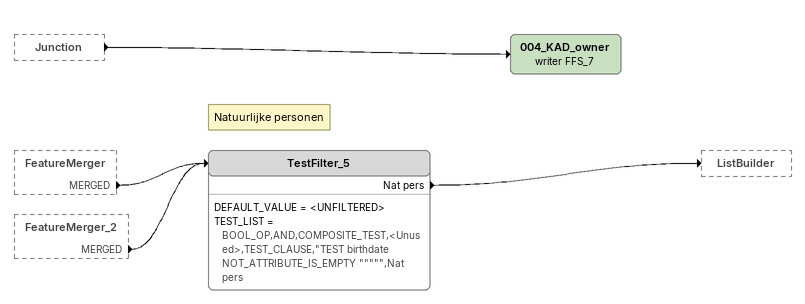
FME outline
Junction [outside]
    -> 004_KAD_owner (writer FFS_7)
FeatureMerger [outside]
    MERGED -> TestFilter_5
FeatureMerger_2 [outside]
    MERGED -> TestFilter_5
004_KAD_owner (writer FFS_7)
Note: Natuurlijke personen
TestFilter_5
    DEFAULT_VALUE = <UNFILTERED>
    TEST_LIST = BOOL_OP,AND,COMPOSITE_TEST,<Unused>,TEST_CLAUSE,"TEST birthdate NOT_ATTRIBUTE_IS_EMPTY """"",Nat pers
    Nat pers -> ListBuilder
